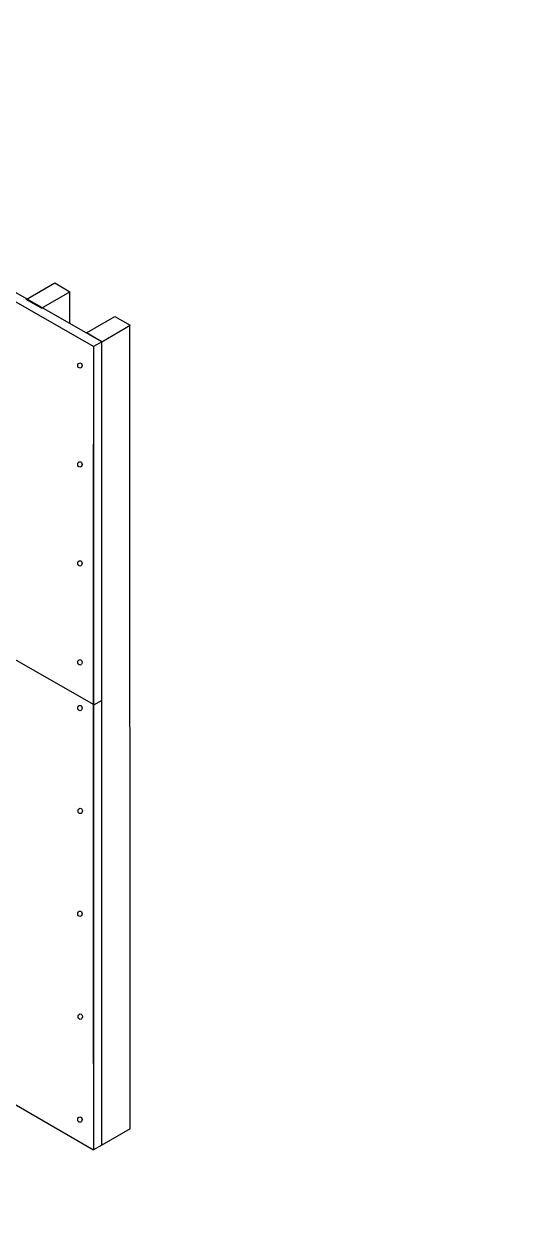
# Model space of a CAD drawing. Extents: x -1140 to 5605, y -816 to 1734.
# Drawn here: x 4531 to 4825, y -191 to 518 of the extents above; entities that cross this region are included whole.
import ezdxf

# ---------------------------------------------------------------- set-up
doc = ezdxf.new("R2010")
doc.units = 0
doc.header["$MEASUREMENT"] = 0
doc.layers.add('G-ANNO-TTLB', color=7, linetype='Continuous', lineweight=0)
doc.layers.add('TYVEK', color=7, linetype='Continuous', lineweight=0)

msp = doc.modelspace()

# ---------------------------------------------------------------- hatches: boundary and pattern name
at = {"layer": 'G-ANNO-TTLB', "true_color": 0xff00ff, "transparency": 33554687}
h = msp.add_hatch(color=6, dxfattribs=at)
edge = h.paths.add_edge_path()
edge.add_spline(control_points=[(5285.56, -733.23), (5285.56, -733.23), (2356.04, -733.23), (2356.04, -733.23), (2356.04, -733.23), (2356.04, 1723.77), (2356.04, 1723.77), (2356.04, 1723.77), (5285.56, 1723.77), (5285.56, 1723.77), (5285.56, 1723.77), (5285.56, -733.23), (5285.56, -733.23)], knot_values=[0, 0, 0, 0, 1, 1, 1, 2, 2, 2, 3, 3, 3, 4, 4, 4, 4], degree=3, periodic=0)
edge = h.paths.add_edge_path()
edge.add_spline(control_points=[(2365.04, 1714.77), (2365.04, 1714.77), (2365.04, -724.23), (2365.04, -724.23), (2365.04, -724.23), (5276.56, -724.23), (5276.56, -724.23), (5276.56, -724.23), (5276.56, 1714.77), (5276.56, 1714.77), (5276.56, 1714.77), (2365.04, 1714.77), (2365.04, 1714.77)], knot_values=[0, 0, 0, 0, 1, 1, 1, 2, 2, 2, 3, 3, 3, 4, 4, 4, 4], degree=3, periodic=0)
edge.add_line((2365.04, 1714.77), (2365.04, 1714.77))

# ---------------------------------------------------------------- linework, layer by layer
at = {"layer": 'G-ANNO-TTLB'}
for points in [[(5285.56, -733.23), (5285.56, -733.23), (2356.04, -733.23), (2356.04, -733.23), (2356.04, -733.23), (2356.04, 1723.77), (2356.04, 1723.77), (2356.04, 1723.77), (5285.56, 1723.77), (5285.56, 1723.77), (5285.56, 1723.77), (5285.56, -733.23), (5285.56, -733.23)], [(2365.04, 1714.77), (2365.04, 1714.77), (2365.04, -724.23), (2365.04, -724.23), (2365.04, -724.23), (5276.56, -724.23), (5276.56, -724.23), (5276.56, -724.23), (5276.56, 1714.77), (5276.56, 1714.77), (5276.56, 1714.77), (2365.04, 1714.77), (2365.04, 1714.77)]]:
    msp.add_open_spline(points, degree=3, knots=[0, 0, 0, 0, 1, 1, 1, 2, 2, 2, 3, 3, 3, 4, 4, 4, 4], dxfattribs=at)
at = {"layer": 'TYVEK', "color": 2, "lineweight": 25, "true_color": 0xffff00}
for p, q in [((4577.27, 329.96), (4308.48, 483.45)), ((4572.46, 327.18), (4303.67, 480.67)), ((4577.27, 329.96), (4572.46, 327.18)), ((4577.27, 329.96), (4572.46, 327.18)), ((4572.46, 327.18), (4572.46, -148.22)), ((4577.27, -145.44), (4577.27, 329.96)), ((4572.46, -97.18), (4572.46, 269.41)), ((4490.7, 162.13), (4572.65, 115.23)), ((4577.27, 117.78), (4572.46, 115)), ((4577.27, 117.78), (4572.46, 115)), ((4303.67, 7.39), (4572.46, -148.22)), ((4577.27, -145.44), (4572.46, -148.22))]:
    msp.add_line(p, q, dxfattribs=at)
at = {"layer": 'TYVEK', "color": 33, "lineweight": 25, "true_color": 0xcc9966}
for p, q in [((4541.68, 349.82), (4558.48, 359.54)), ((4558.48, 340.69), (4558.48, 359.54)), ((4577.27, 329.96), (4594.07, 339.69)), ((4594.07, -135.72), (4593.93, 339.6)), ((4594.07, -135.72), (4577.27, -145.44))]:
    msp.add_line(p, q, dxfattribs=at)
for points in [[(4541.68, 349.82), (4532.68, 354.98), (4549.48, 364.7), (4558.48, 359.54)], [(4577.27, 329.96), (4568.27, 335.13), (4585.07, 344.85), (4594.07, 339.69)]]:
    msp.add_lwpolyline(points, dxfattribs=at)
at = {"layer": 'TYVEK', "color": 252, "lineweight": 25, "true_color": 0x848484}
for centre in [(4564.35, 315.88), (4564.35, 257.34), (4564.35, 198.81), (4564.35, 140.27), (4564.35, 113.21), (4564.56, 52.35), (4564.35, -8.52), (4564.56, -69.39), (4564.35, -130.25)]:
    msp.add_ellipse(centre, major_axis=(0, 1.59), ratio=0.812499, dxfattribs=at)

doc.saveas('drawing.dxf')
